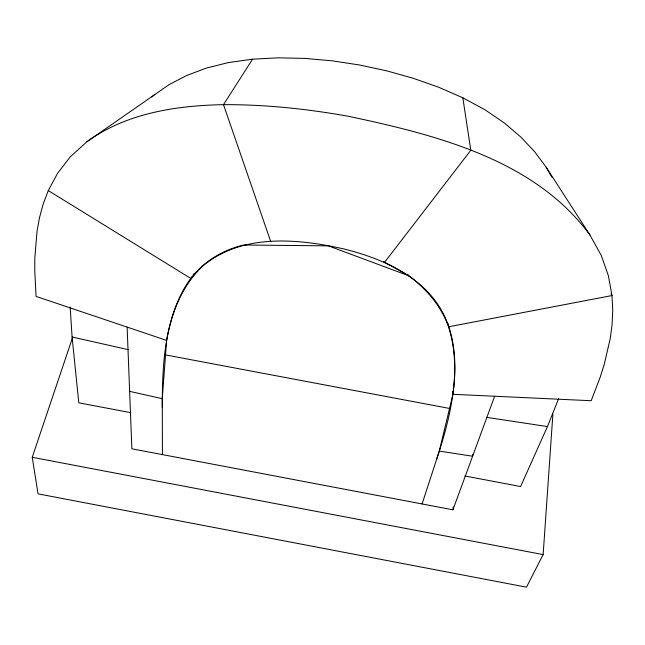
<?xml version="1.0" encoding="UTF-8"?>
<svg xmlns="http://www.w3.org/2000/svg" width="645" height="645" viewBox="0 0 645 645"><rect width="100%" height="100%" fill="white"/><g stroke="black" fill="none" stroke-linecap="round" stroke-linejoin="round"><path stroke-width="0.97" d="M162.29 407.261C162.209 357.983 165.096 301.618 203.296 265.547C242.512 233.603 296.773 238.521 342.971 248.736C383.372 258.677 427.321 277.697 445.332 318.001C456.007 341.866 456.362 368.811 452.943 394.313L439.293 451.089L422.08 503.955M72.498 337.738L32.25 457.281L38.047 493.852L526.481 587.168L543.146 554.603L552.894 414.05M162.427 454.612L162.266 398.683L166.62 340.415C170.594 317.783 177.964 295.289 191.96 276.786M127.13 327.096L131.87 448.807L452.911 509.816L453.25 506.873M472.858 454.257L472.6 456.225L439.293 451.089M436.657 459.2C445.389 432.948 452.685 405.979 454.435 378.26C455.394 361.256 453.854 344.156 448.888 327.829C441.656 306.52 426.692 289.186 408.898 275.834L407.567 274.319M452.911 509.816L494.642 396.248M452.943 394.313L591.199 400.722L600.285 376.93L604.236 364.449L610.315 338.206L612.097 324.427L612.75 310.197L611.984 295.555L608.364 275.633L601.196 255.307L589.893 234.941L546.146 167.208L534.915 152.043L521.047 137.216L504.39 122.993L484.911 109.739L462.828 97.798L438.785 87.293L413.268 78.287L386.71 70.837L359.539 64.992L332.143 60.824L304.9 58.413L278.213 57.832L252.526 59.187L228.29 62.597L206.15 68.16L186.397 75.626L169.087 84.648L86.946 141.715L70.345 156.759L57.615 173.231L48.286 190.573L43.191 203.997L39.538 217.534L37.063 231.063L34.838 257.782L34.765 270.876L36.064 296.394L166.62 340.415M464.843 475.97L520.604 486.54L547.436 426.571L558.667 398.594M252.526 59.187L223.493 104.659L270.658 241.367M193.057 275.092L194.145 273.399M384.38 262.563L470.802 150.261L462.828 97.798M151.889 96.887L154.139 94.912M86.946 141.715C126.227 113.149 176.045 105.57 223.493 104.659C265.474 104.474 307.351 108.916 348.639 116.334C435.528 134.789 534.528 159.46 589.893 234.941M486.814 417.379L547.436 426.571M164.588 354.742L450.508 408.632M130.838 412.679L78.795 402.819L72.079 336.98L70.168 307.141M32.25 457.281L543.146 554.603M72.079 336.98L128.347 349.695M129.629 391.346L162.266 398.683M383.533 261.612L408.898 275.834L328.418 245.866L243.617 245.003C222.952 249.921 203.707 261.378 190.872 278.479L48.286 190.573M546.146 167.208L552.047 177.399M611.025 293.798L611.984 295.555L448.783 326.757L448.219 323.798M452.484 391.346L452.79 393.329"/></g></svg>
